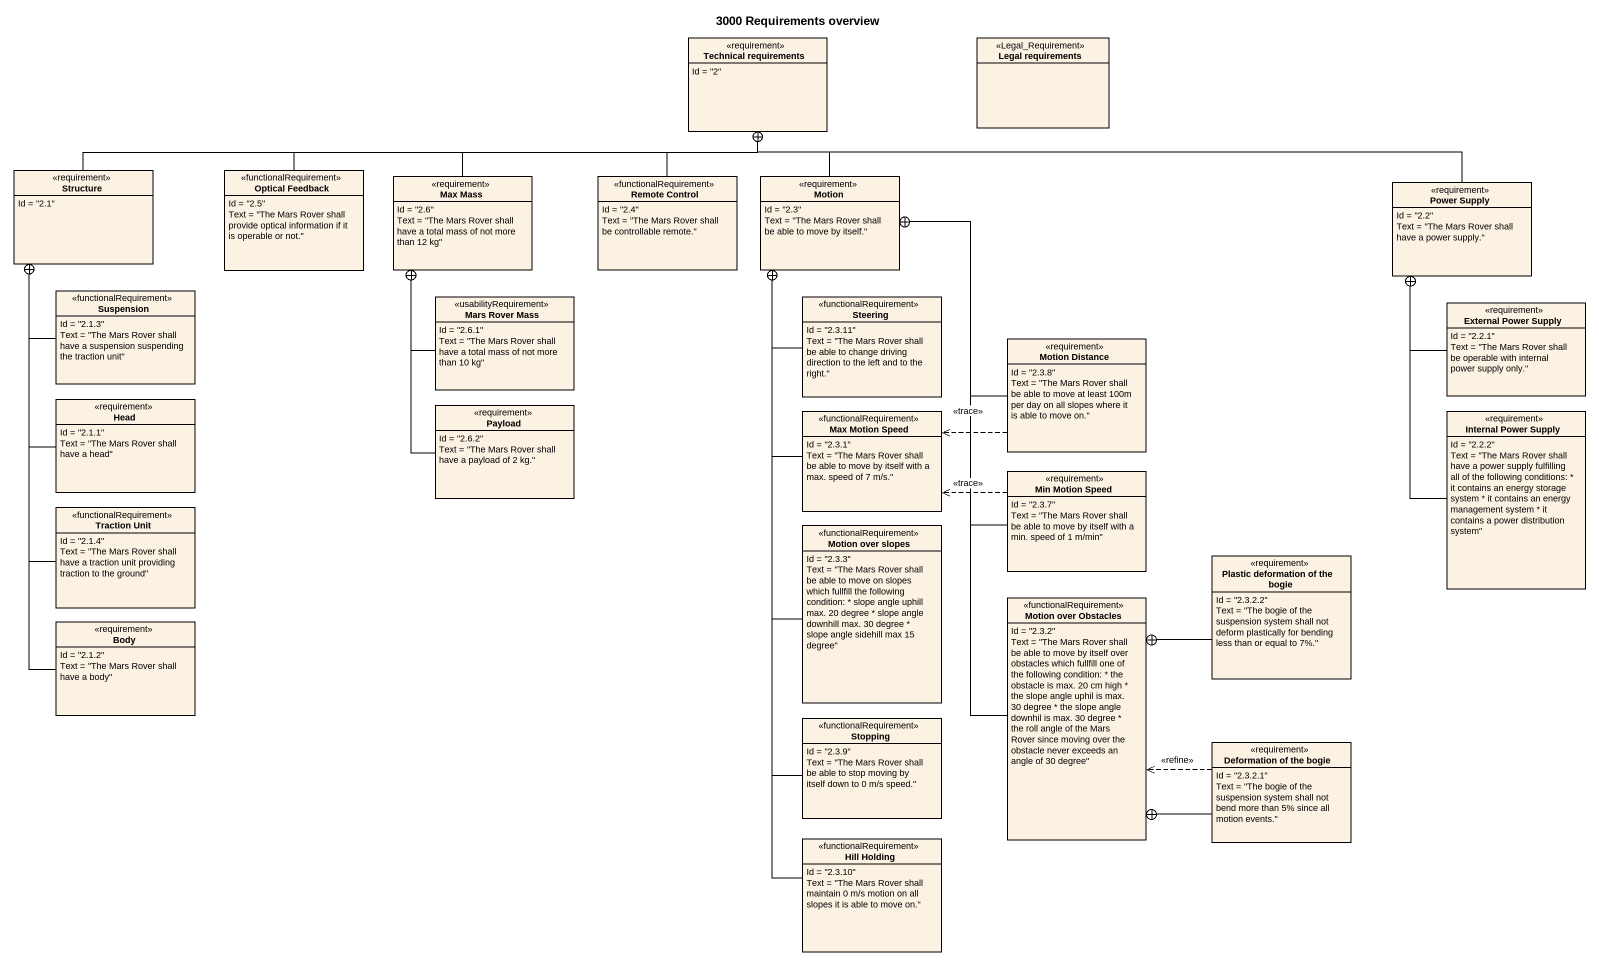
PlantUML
@startuml
title 3000 Requirements overview
hide circle
hide empty members
class "Technical requirements" as Technical_requirements <<requirement>> {
  Id = "2"
}
class "Legal requirements" as Legal_requirements <<Legal_Requirement>>
class Structure <<requirement>> {
  Id = "2.1"
}
class "Optical Feedback" as Optical_Feedback <<functionalRequirement>> {
  Id = "2.5"
  Text = "The Mars Rover shall provide optical information if it is operable or not."
}
class "Max Mass" as Max_Mass <<requirement>> {
  Id = "2.6"
  Text = "The Mars Rover shall have a total mass of not more than 12 kg"
}
class "Remote Control" as Remote_Control <<functionalRequirement>> {
  Id = "2.4"
  Text = "The Mars Rover shall be controllable remote."
}
class Motion <<requirement>> {
  Id = "2.3"
  Text = "The Mars Rover shall be able to move by itself."
}
class "Power Supply" as Power_Supply <<requirement>> {
  Id = "2.2"
  Text = "The Mars Rover shall have a power supply."
}
class Suspension <<functionalRequirement>> {
  Id = "2.1.3"
  Text = "The Mars Rover shall have a suspension suspending the traction unit"
}
class "Mars Rover Mass" as Mars_Rover_Mass <<usabilityRequirement>> {
  Id = "2.6.1"
  Text = "The Mars Rover shall have a total mass of not more than 10 kg"
}
class Steering <<functionalRequirement>> {
  Id = "2.3.11"
  Text = "The Mars Rover shall be able to change driving direction to the left and to the right."
}
class "External Power Supply" as External_Power_Supply <<requirement>> {
  Id = "2.2.1"
  Text = "The Mars Rover shall be operable with internal power supply only."
}
class "Motion Distance" as Motion_Distance <<requirement>> {
  Id = "2.3.8"
  Text = "The Mars Rover shall be able to move at least 100m per day on all slopes where it is able to move on."
}
class Head <<requirement>> {
  Id = "2.1.1"
  Text = "The Mars Rover shall have a head"
}
class Payload <<requirement>> {
  Id = "2.6.2"
  Text = "The Mars Rover shall have a payload of 2 kg."
}
class "Max Motion Speed" as Max_Motion_Speed <<functionalRequirement>> {
  Id = "2.3.1"
  Text = "The Mars Rover shall be able to move by itself with a max. speed of 7 m/s."
}
class "Internal Power Supply" as Internal_Power_Supply <<requirement>> {
  Id = "2.2.2"
  Text = "The Mars Rover shall have a power supply fulfilling all of the following conditions: * it contains an energy storage system * it contains an energy management system * it contains a power distribution system"
}
class "Min Motion Speed" as Min_Motion_Speed <<requirement>> {
  Id = "2.3.7"
  Text = "The Mars Rover shall be able to move by itself with a min. speed of 1 m/min"
}
class "Traction Unit" as Traction_Unit <<functionalRequirement>> {
  Id = "2.1.4"
  Text = "The Mars Rover shall have a traction unit providing traction to the ground"
}
class "Motion over slopes" as Motion_over_slopes <<functionalRequirement>> {
  Id = "2.3.3"
  Text = "The Mars Rover shall be able to move on slopes which fullfill the following condition: * slope angle uphill max. 20 degree * slope angle downhill max. 30 degree * slope angle sidehill max 15 degree"
}
class "Plastic deformation of the bogie" as Plastic_deformation_of_the <<requirement>> {
  Id = "2.3.2.2"
  Text = "The bogie of the suspension system shall not deform plastically for bending less than or equal to 7%."
}
class Body <<requirement>> {
  Id = "2.1.2"
  Text = "The Mars Rover shall have a body"
}
class "Motion over Obstacles" as Motion_over_Obstacles <<functionalRequirement>> {
  Id = "2.3.2"
  Text = "The Mars Rover shall be able to move by itself over obstacles which fullfill one of the following condition: * the obstacle is max. 20 cm high * the slope angle uphil is max. 30 degree * the slope angle downhil is max. 30 degree * the roll angle of the Mars Rover since moving over the obstacle never exceeds an angle of 30 degree"
}
class Stopping <<functionalRequirement>> {
  Id = "2.3.9"
  Text = "The Mars Rover shall be able to stop moving by itself down to 0 m/s speed."
}
class "Deformation of the bogie" as Deformation_of_the_bogie <<requirement>> {
  Id = "2.3.2.1"
  Text = "The bogie of the suspension system shall not bend more than 5% since all motion events."
}
class "Hill Holding" as Hill_Holding <<functionalRequirement>> {
  Id = "2.3.10"
  Text = "The Mars Rover shall maintain 0 m/s motion on all slopes it is able to move on."
}
Structure -right-+ Technical_requirements
Optical_Feedback -right-+ Technical_requirements
Max_Mass -right-+ Technical_requirements
Remote_Control -up-+ Technical_requirements
Motion -up-+ Technical_requirements
Power_Supply -left-+ Technical_requirements
Suspension -up-+ Structure
Mars_Rover_Mass -up-+ Max_Mass
Steering -up-+ Motion
External_Power_Supply -up-+ Power_Supply
Motion_Distance -up-+ Motion
Motion_Distance .left.> Max_Motion_Speed : <<trace>>
Head -up-+ Structure
Payload -up-+ Max_Mass
Max_Motion_Speed -up-+ Motion
Internal_Power_Supply -up-+ Power_Supply
Min_Motion_Speed -up-+ Motion
Min_Motion_Speed .left.> Max_Motion_Speed : <<trace>>
Traction_Unit -up-+ Structure
Motion_over_slopes -up-+ Motion
Plastic_deformation_of_the -left-+ Motion_over_Obstacles
Body -up-+ Structure
Motion_over_Obstacles -up-+ Motion
Stopping -up-+ Motion
Deformation_of_the_bogie .left.> Motion_over_Obstacles : <<refine>>
Deformation_of_the_bogie -left-+ Motion_over_Obstacles
Hill_Holding -up-+ Motion
@enduml
